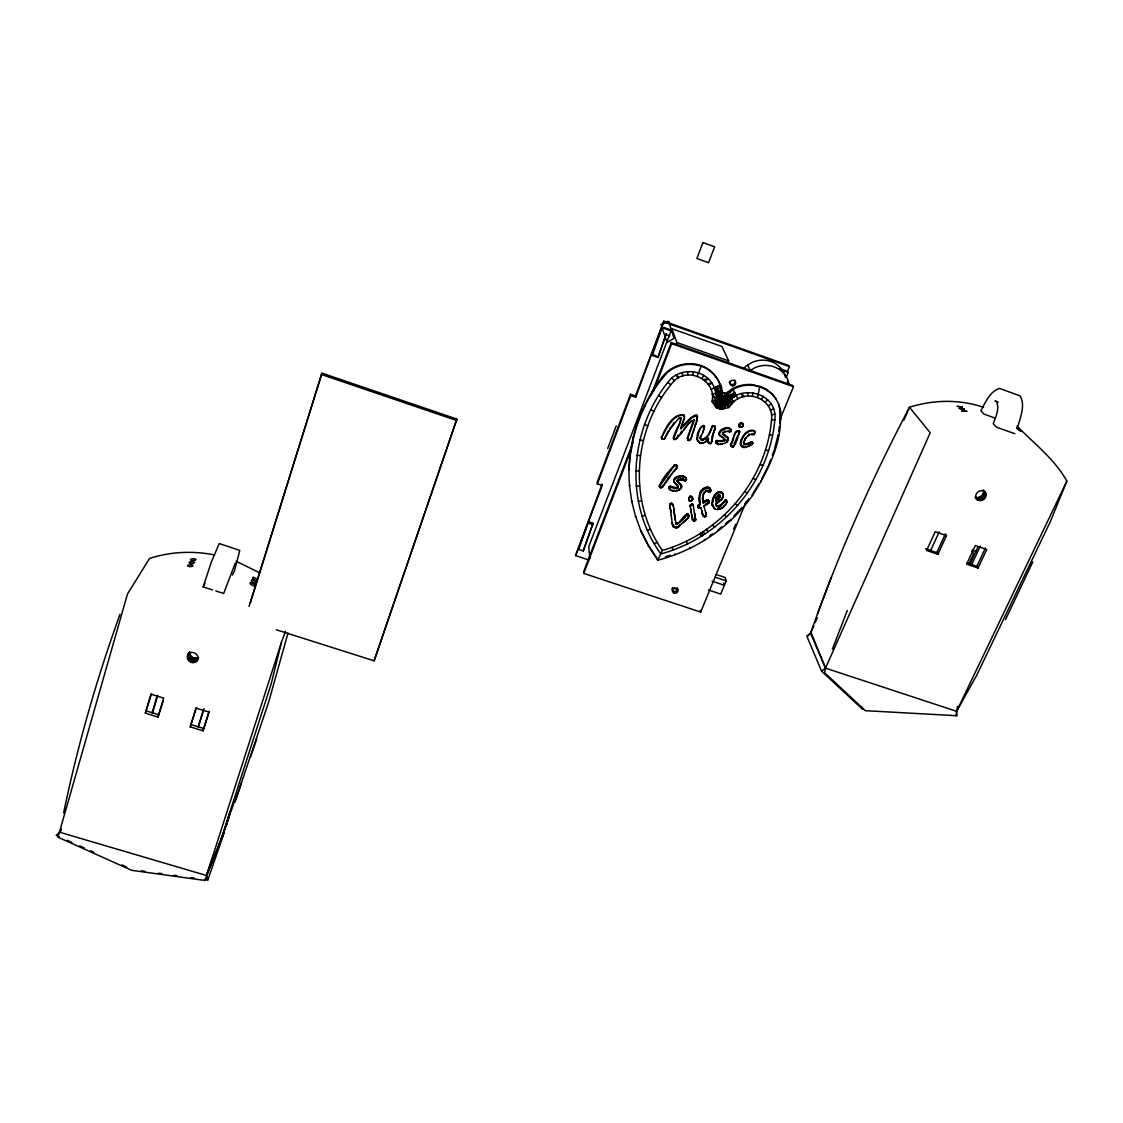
<?xml version="1.0" encoding="UTF-8"?>
<svg xmlns="http://www.w3.org/2000/svg" width="1123" height="1123" viewBox="0 0 1123 1123"><rect width="100%" height="100%" fill="white"/><g stroke="black" fill="none" stroke-linecap="round" stroke-linejoin="round"><path stroke-width="1.5" d="M708.094 442.055L708.388 438.293L708.346 442.771M724.644 439.205L722.033 440.679L716.544 440.623L716.095 443.066L718.538 444.568L724.686 443.36L726.497 442.364L727.901 437.745C717.962 433.506 725.43 430.488 730.876 431.681L730.596 430.979C731.691 423.989 715.758 429.267 719.548 435.331L719.282 434.629L724.7 439.304M730.876 431.681L730.806 428.846M725.444 405.979C726.974 402.862 723.366 399.718 720.461 399.718L719.661 398.96C715.842 404.743 711.21 401.473 720.769 404.841C727.339 403.845 724.517 410.358 720.868 408.519L724.405 405.754L724.237 402.792C722.552 399.086 716.502 400.672 716.685 404.673L715.197 404.322M628.95 469.049L629.105 469.891C630.424 434.433 643.493 398.833 667.469 372.457C678.404 363.122 694.969 361.62 707.308 369.102A33.578 32.37 -27.6 0 1 720.236 384.866L721.134 399.1L715.618 393.345L712.291 394.117L717.232 400.321L721.134 399.1L714.495 388.46C708.122 368.92 679.443 365.859 667.876 382.297C629.47 430.306 624.093 503.427 660.815 553.906C721.373 537.735 769.353 482.469 774.856 419.735C778.085 392.783 739.72 383.055 725.697 404.28L726.806 403.41L724.209 407.467L716.193 401.122L716.376 407.747L711.968 401.613C717.246 381.09 689.129 366.238 674.249 380.781C633.681 426.403 626.873 499.861 662.359 550.424L657.755 560.209L648.336 545.792L641.233 531.825L635.534 516.187L635.702 517.085L631.645 500.858L631.8 501.742L629.427 485.094L629.582 485.95C625.988 447.108 638.636 407.677 662.331 376.907C672.537 363.515 692.624 359.514 707.013 368.4A33.522 32.328 -27.7 0 1 719.941 384.164L722.468 399.367L725.388 402.02L733.824 401.655C747.82 388.516 774.351 399.858 771.543 419.89C766.223 480.363 720.559 534.001 662.359 550.424M697.158 415.889L692.442 417.279L680.861 428.733L680.65 428.045L690.856 417.644L694.997 415.103L696.934 415.215L697.285 419.637L691.108 438.363L688.764 440.609L687.571 438.63L693.944 421.42L693.705 419.426L693.93 420.1C686.49 422.136 679.303 440.413 673.632 438.911C672.172 433.689 684.595 419.356 679.218 417.784L670.656 428.158L664.634 438.588L662.331 439.163L661.377 437.451L661.812 438.742M673.632 438.911L680.412 421.616L680.903 417.756M688.245 440.37L687.346 437.928L693.761 419.707M700.261 437.689L700.626 435.808L700.499 438.391L700.261 437.689L701.763 440.3C708.374 439.093 710.269 431.485 712.712 426.263L715.084 426.712L715.323 428.467C712.179 431.288 713.105 448.358 708.094 441.578M740.45 443.346C740.913 437.058 747.371 428.06 754.333 430.614L755.189 432.959L753.73 434.98C747.988 430.488 738.274 447.965 748.634 443.978C760.243 439.332 740.857 454.436 740.45 443.346L741.054 445.227L740.759 444.511M740.745 444.048C741.208 437.759 747.679 428.747 754.642 431.302L755.119 431.99M715.323 428.467L714.818 426.024L712.459 425.575C710.017 430.797 708.122 438.391 701.524 439.598L700.429 438.56L700.668 439.261M977.038 499.693L975.129 497.292C979.284 498.766 984.197 495.103 983.79 490.667L985.741 493.039M976.336 498.191C981.193 501.827 988.072 493.867 982.892 490.063C991.412 494.934 979.803 506.024 975.424 497.335L977.572 499.735M738.695 425.42C738.583 423.189 742.303 421.181 742.879 424.129L743.3 425.687L741.868 427.119L739.622 427.203L738.695 425.42L739.622 427.203M742.879 424.129L740.619 423.525L739.145 426.543M704.725 426.852C699.222 424.185 697.945 436.061 697.355 439.809C694.646 429.154 711.252 415.426 700.864 436.51M708.978 501.04C703.981 499.131 701.791 508.944 702.998 496.043C703.545 493.137 706.507 488.898 709.16 492.211L710.747 491.004C711.28 486.427 705.23 486.245 702.872 489.081C696.035 493.067 702.605 502.206 698.338 505.954L698.043 506.698C701.37 509.631 700.822 507.736 697.818 505.911L699.952 503.651M710.747 491.004C706.367 481.627 695.432 497.307 700.134 503.848M743.889 444.062L743.496 442.125L743.805 442.827M731.284 429.997L729.22 428.509L725.851 428.551L720.741 431.176L719.267 434.264L718.959 433.071M697.285 419.637L696.934 415.215M690.842 509.561L690.617 508.775L691.319 512.593L690.126 505.518L692.301 504.016L693.284 505.294L692.751 504.157M692.975 504.943C691.431 503.666 690.14 507.54 690.112 505.785M711.8 504.269L712.965 505.504L711.617 503.623L712.375 501.925C711.589 496.689 719.338 487.41 723.128 494.19L722.117 492.379M711.87 504.409L712.628 502.711C712.726 497.91 716.797 490.484 722.384 493.151M703.124 502.767L702.479 498.163L703.616 493.025L703.854 493.797M676.944 465.792L677.043 467.715C670.726 473.373 667.076 483.634 660.394 487.691C656.955 483.774 672.144 466.48 676.411 464.754L677.043 467.715M752.508 396.138L752.873 392.573M711.645 442.097L712.221 435.794L712.473 436.482M724.574 405.768L724.756 404.182M692.849 375.208L693.326 371.629M691.08 501.237L692.737 499.44L691.993 496.563L690.084 496.268L688.722 498.331L689.101 500.03L691.08 501.237L689.325 500.816L688.722 498.331M724.742 405.782L724.981 404.098M686.504 479.212C684.328 474.664 673.786 476.405 674.067 481.823C672.284 475.661 685.241 473.387 686.504 479.212C684.805 482.918 670.445 475.31 681.493 485.964M691.108 511.807L692.526 519.865L694.281 521.03L695.432 519.079L694.421 512.678M695.095 520.847L695.656 519.612L693.059 504.508M188.931 653.783C194.195 648.897 202.505 658.611 195.486 662.065C189.043 664.984 184.34 655.776 189.927 651.719L188.06 654.751M198.462 658.303C195.051 663.581 185.576 658.246 189.057 652.688M778.688 431.4L779.418 426.501M779.909 423.245L780.541 411.509L778.969 404.898C785.567 436.58 769.03 469.302 752.48 495.538C729.81 527.445 695.572 550.41 657.755 560.209M730.568 444.273C733.642 441.044 733.431 428.425 739.425 431.021C739.257 433.52 733.81 453.917 730.568 444.273L730.862 445.606M730.848 444.975C733.937 441.746 733.726 429.126 739.72 431.709M276.342 629.792L374.127 660.815L456.879 419.061L321.964 373.145L249.011 606.448M715.772 501.111L716.306 497.292L715.772 501.111C721.556 500.254 720.713 491.537 716.572 498.079M719.941 384.164C723.493 384.305 723.409 418.135 715.211 404.996L716.853 404.238M724.77 407.186L725.669 403.101L731.55 398.918L733.824 401.655L728.841 407.509L721.233 409.446M659.482 486.596L674.011 465.919L676.608 465.484L677.155 466.536M709.09 502.711L708.936 501.335L708.739 503.16L703.939 506.333L703.7 505.547L705.791 512.86L705.553 512.06C708.88 519.71 700.401 516.145 701.749 510.712L701.987 511.498L700.822 507.68M955.827 715.856L957.638 706.353M715.519 500.339C717.288 500.198 722.566 494.653 718.453 494.85L718.72 495.622M668.831 487.045L669.055 488.533C669.799 484.462 677.337 491.369 678.138 486.764L674.221 482.006L677.927 486.006C677.141 490.597 669.603 483.704 668.859 487.775C670.529 493.137 681.843 491.86 681.436 485.908M681.282 487.887C683.374 485.08 676.369 480.532 677.183 480.869M723.282 497.138L723.17 494.485L722.342 498.921L715.913 504.03L716.249 505.701L717.625 506.74L719.913 506.305L725.767 500.577C730.09 504.76 715.449 514.545 713.245 506.417L714.453 508.607M714.649 387.786L717.232 400.321L720.461 399.718L720.348 398.918L722.257 399.942L714.649 387.786L721.134 399.1L717.26 386.424L720.096 395.773M63.632 812.94C77.599 745.475 96.592 679.092 119.993 614.295M374.127 660.815L456.879 419.061M683.107 479.605L682.896 478.847L685.044 480.391L686.195 477.977M723.816 408.182L724.896 405.796M726.497 442.364C731.831 438.7 723.015 433.436 722.412 433.689M757.506 397.317L759.794 386.874L753.294 384.712A33.479 31.865 -29.9 0 0 732.659 388.628L726.749 392.643L721.794 397.739L721.612 390.832L722.468 399.367L732.982 389.344A33.536 31.907 -29.9 0 1 753.659 385.428C762.77 386.831 771.29 391.759 776.372 399.549C772.554 393.19 766.391 388.6 759.429 386.158M285.481 631.168L281.368 642.637L271.134 684.047L221.161 839.246L204.891 880.446L131.686 870.311L57.989 837.211L127.503 593.955L149.57 558.44C170.485 551.66 193.072 550.621 214.591 554.959M288.007 632.993L268.72 701.903L234.96 801.976L241.543 782.956M705.946 516.468L706.086 514.278L706.339 515.078M774.477 449.018L778.211 434.657L778.604 435.443M743.159 426.038L742.57 423.441M670.361 508.607L670.164 507.821L670.922 511.891L669.701 504.199L672.031 503.371L673.477 506.262L672.986 504.536M673.182 505.322L671.582 503.904L669.715 505.673L669.519 504.887M661.559 438.152C664.226 429.309 673.056 412.857 683.837 414.963L684.581 418.023L680.861 428.733M683.837 414.963L684.061 415.636C673.239 413.278 666.093 429.449 661.545 437.493L661.363 436.791M227.674 819.958L226.355 824.703L234.693 800.671M228.559 816.786L229.878 812.027M145.344 713.147L150.959 694.182L163.649 698.099L157.992 717.021L145.344 713.147L151.591 693.593M152.167 712.684L157.318 695.362M152.391 713.316L157.669 695.558M157.992 717.021L163.298 700.64M228.783 816.632L226.355 824.703L229.976 813.263M702.928 432.088L704.486 426.179M716.095 443.066C715.842 438.812 726.384 444.175 724.433 438.602L724.911 439.907M190.236 726.89L196.006 708.08L208.85 712.052L203.038 730.82L190.236 726.89L196.483 707.448M198.181 726.792L203.488 709.61M198.35 727.044L204.035 708.655M1018.112 425.729C1020.667 416.366 1025.425 405.052 1020.091 395.886L999.484 388.404C989.686 391.548 985.433 402.525 980.884 410.836L984.029 414.12L995.343 418.163M212.626 589.94L203.137 586.922L211.321 562.104L219.238 543.546L239.789 550.424L234.609 570.456L232.419 575.06M203.038 730.82L209.299 711.406M250.359 602.854L321.964 373.145M688.946 499.103L690.308 497.04L692.217 497.335M752.129 434.882L751.806 434.18L754.123 433.815L754.81 431.302M716.249 505.701L715.997 504.915L718.425 505.926L721.036 504.704L725.5 499.791L726.497 500.339L726.567 503.23M281.368 642.637L206.52 875.519L207.825 879.969L204.414 879.506M59.28 836.733L56.15 835.315L59.8 832.269L206.52 875.519L222.157 837.253L226.228 824.633M222.157 837.253L227.871 820.001M229.274 815.663L228.376 818.428L229.401 815.705M688.301 517.984L688.722 515.26L687.781 518.587L676.93 527.852L673.561 527.178L672.045 522.827L672.958 526.35M207.825 879.969L224.109 832.971M250.443 757.225L256.746 739.018M212.275 859.039L206.52 875.519L212.163 859.376M681.212 426.459L684.019 418.528L684.244 419.202M983.594 407.354C959.758 399.184 933.41 399.591 909.49 407.284C871.35 479.774 838.053 554.86 810.96 632.179L825.503 668.143L824.577 672.677L865.342 710.677L957.105 715.744L956.614 711.322L1066.85 481.093C1054.665 459.153 1034.255 443.669 1016.947 425.982M768.862 464.487L770.603 459.869M772.329 455.236L774.07 450.618L774.449 451.418M607.697 448.512L616.26 425.842M630.522 394.285L630.789 395.493L635.73 397.219L635.45 395.998L630.522 394.285L597.183 482.455L597.352 483.887L602.223 485.529L575.622 555.604L588.789 559.984M597.352 483.887L630.789 395.493M635.45 395.998L663.847 321.136L788.739 365.48L789.427 366.631L787.518 371.306L788.206 372.471L786.268 377.216M635.73 397.219L663.847 321.136M578.724 549.4L588.508 521.732L593.056 523.262L583.272 550.916L578.724 549.4L578.612 547.827M657.994 357.465L666.276 333.699L657.994 357.465L652.323 355.458L662.402 326.947L672.073 330.373M817.502 613.846L831.483 576.941M217.539 848.398L224.193 830.95M593.056 523.262L583.272 550.916M727.971 362.575L728.659 360.834L721.921 346.488L671.877 328.73L588.733 546.662L589.856 558.636M750.515 444.89C756.411 438.391 745.925 445.789 743.594 443.36M633.091 442.392L583.623 571.705L583.763 573.404L700.668 612.077L746.079 501.827M651.242 394.917L671.287 342.543L792.74 385.484L793.484 386.719L780.12 419.146M583.763 573.404L631.772 447.951M653.6 390.93L671.68 343.68L671.287 342.543M676.2 344.284L676.874 342.515L671.877 328.73M832.452 649.01L847.304 610.449M719.548 407.467L721.808 401.781L723.507 403.325C724.012 413.25 711.715 401.866 721.808 401.781M1066.85 481.093L1050.202 521.956L976.631 675.4L956.614 711.322L825.503 668.143L810.525 633.175L813.768 625.778M733.6 529.2L735.593 524.329M690.392 439.781L690.884 437.661L691.108 438.363M715.969 574.429L725.177 577.503L726.202 580.872L720.713 594.081L708.416 589.982M815.172 622.577L817.277 617.776M903.889 420.072L909.49 407.284L930.209 432.776L825.503 668.143L821.559 671.147L862.394 709.146M734.021 444.006L737.993 434.994M930.658 550.537L939.179 531.867M937.916 554.313L936.807 552.642L945.341 533.986L946.478 535.615L937.916 554.313L926.657 550.452L935.192 531.726L946.478 535.615M1032.837 561.795L1005.478 619.699M697.313 376.177L701.328 365.691M968.644 564.336L973.655 553.583L971.76 550.944M970.061 563.928L978.049 546.789M195.486 662.065L196.469 659.987M196.623 661.349L197.592 659.271M971.662 564.574L980.295 546.045M978.035 568.041L966.636 564.125L975.283 545.553L986.724 549.498L978.035 568.041L976.828 566.343L985.475 547.842M194.167 662.472L195.149 660.394M195.43 661.363L196.946 658.12L198.518 657.629M710.494 490.232L710.438 491.649M192.763 662.556L193.746 660.464M194.251 660.366L195.276 658.204L196.946 658.12M191.345 662.289L193.591 657.896L195.276 658.204M187.513 655.93L189.015 653.375L192.033 657.194L190.489 660.436L192.061 661.138M190.04 661.7L191.036 659.608M188.917 660.829L189.913 658.752M188.046 659.748L189.043 657.657M189.141 659.398L190.685 656.155M187.33 657.208L188.327 655.13M187.513 658.513L188.51 656.422M188.103 658.092L189.661 654.863M732.659 388.628L723.675 399.985L736.098 395.31L724.574 399.311L735.06 393.317L723.675 399.985L722.384 399.17L720.236 384.866L711.112 389.442M716.797 407.93L720.769 404.841L724.096 400.237M761.689 479.296L768.286 466.031M745.883 438.349L745.588 437.647L744.437 440.89M203.137 586.922L204.99 583.286M668.536 431.541L668.339 430.853L664.634 438.588M715.604 402.539L717.148 400.125L717.176 401.22L716.671 400.616M235.24 563.142L223.688 593.477L215.784 590.951M732.912 446.996L733.361 445.522L733.642 446.224M761.492 399.325L763.331 396.251M678.489 435.78L678.278 435.078L676.846 438.391M753.014 493.278L759.19 483.55M701.945 378.381L703.882 375.349M662.317 487.438L663.749 484.56L663.932 485.318M723.086 406.779L723.83 405.67M720.461 399.718C720.362 409.221 724.532 411.818 716.993 406.133C715.688 401.922 721.935 398.791 724.012 402.96L724.054 405.712L722.047 407.649L724.293 405.754M708.248 442.504L711.491 442.602M671.217 427.358L674.137 422.459M668.466 478.342L668.269 477.584L666.922 480.419M705.441 505.21L705.202 504.424L708.838 501.925M674.698 470.832L676.313 467.898L676.509 468.642M744.998 503.722L749.083 498.542M729.276 401.262L731.55 398.918L724.672 400.883L722.384 399.17L727.058 393.359L732.982 389.344L737.951 398.862M727.606 404.912L728.841 407.509L725.781 404.659L726.735 403.55L725.29 401.809C722.805 404.182 714.186 409.263 715.197 403.648L715.87 404.519M691.993 421.42L691.754 420.746L687.388 424.761L683.753 429.73M724.77 398.483L732.982 389.344L722.384 399.17M765.254 402.273L767.641 399.634M807.774 636.208L810.525 633.175L806.791 636.053L821.559 671.147M679.864 488.617L680.594 488.842M688.511 514.657C686.251 513.688 679.134 526.252 675.835 523.318C680.426 525.227 685.83 509.323 688.946 516.061M733.937 515.892L741.952 507.596L742.275 508.494M722.103 398.468L726.749 392.643M705.174 442.027L708.22 438.321L708.473 439.023C706.002 443.388 698.141 445.719 697.116 439.107M684.075 521.142L684.918 520.342L685.128 521.142M686.546 518.756L687.332 519.008M729.178 401.164L731.55 398.918L725.191 399.606M706.564 490.849L705.623 490.484L705.188 491.874M716.685 404.673C720.376 405.08 725.191 404.575 726.988 403.606L725.697 404.448L724.04 403.859M677.927 527.501L680.257 524.778L680.468 525.578M717.934 530.07L721.71 526.884M725.486 523.697L729.248 520.496M722.51 432.411L723.577 432.495M723.886 407.312L721.219 409.123L716.292 407.537M768.258 405.964L771.08 403.873M708.936 385.147L711.785 383.055L707.743 383.898M709.806 535.671L712.515 533.804M725.977 400.335L731.55 398.918L729.206 400.869L731.55 398.918L723.675 399.985L734.639 392.531L724.981 398.876M705.146 380.837L708.276 378.774L703.503 379.574M702.886 501.981L707.869 499.721L709.132 501.518M748.943 371.404L754.628 367.853A25.576 24.341 -33.7 0 1 787.756 379.574L789.034 384.164L787.434 381.413M715.66 503.244L717.148 502.36L717.415 503.146M739.327 426.515L742.64 426.67M723.675 399.985L735.467 394.117L724.574 399.311L735.888 394.917L723.675 399.985L736.098 395.31M770.364 410.218L773.494 408.758M726.862 401.093L731.55 398.918L725.29 401.809M677.45 479.619L679.527 478.889L679.724 479.647M654.133 543.672L657.123 542.367M717.976 508.691L720.096 508.017L720.362 508.817M724.391 431.232L725.865 431.457M722.047 407.649L723.521 407.088M748.016 445.999L749.588 446.224M679.429 418.458L681.128 418.43M668.831 321.824L660.956 324.477L667.062 342.557L674.011 338.29L668.831 321.824L667.259 321.262M723.731 407.972L719.843 409.207L718.818 408.604M647.339 530.238L650.47 529.214M665.42 556.769L670.122 555.281M735.705 396.11L726.258 398.833M725.233 399.311L735.116 396.517M725.065 399.423L733.923 397.317M771.473 414.836L774.758 414.064M702.984 515.738L702.043 511.863L703.18 515.569L705.539 516.777M642.033 516.061L645.29 515.345M688.02 439.669L689.704 440.413M733.824 401.655L725.767 403.311L731.663 403.859M722.117 407.803L719.282 407.916L717.26 406.063M661.629 438.04L663.974 439.205M708.571 491.972L708.318 491.2L709.918 492.071M659.426 486.413L661.672 487.705M638.313 501.321L641.654 500.914M978.582 500.016L980.182 499.932M771.543 419.89L774.856 419.735M741.77 446.224L741.475 445.522L745.967 447.319M636.208 486.147L639.605 486.062M635.758 470.719L639.184 470.972M769.325 434.994L772.554 435.261M141.484 870.816L144.881 871.28M158.497 873.161L161.894 873.638M173.798 875.28L177.209 875.743M190.812 877.625L194.209 878.102M637.008 455.18L640.419 455.77M765.451 450.014L768.581 450.618M721.05 398.89L722.468 399.367M639.956 439.725L643.311 440.651M715.66 441.634L718.538 444.568M673.421 438.209L674.642 439.261M760.032 464.557L763.036 465.455M146.453 710.943L159.059 714.804M191.205 724.658L203.979 728.574M712.459 400.111L716.193 401.122M672.733 587.848L677.66 589.491M712.038 581.181L724.363 585.294L723.689 583.005M588.663 523.248L593.225 524.778M715.407 577.264L726.202 580.872M321.318 374.464L456.654 420.507M925.577 548.782L936.807 552.642M967.001 562.974L976.828 566.343M972.35 550.158L977.024 551.772M721.008 392.362L725.388 393.906M711.968 401.613L715.604 402.89M656.239 355.837L652 354.349L652.323 355.458M722.201 392.25L726.567 393.78M666.641 334.766L669.743 335.875M676.874 342.515L728.659 360.834M671.68 343.68L793.484 386.719M1014.827 433.717L996.578 427.203L993.251 423.75C995.736 416.928 999.821 408.702 996.48 401.585L994.992 400.981L998.263 402.146M664.212 322.175L789.427 366.631M779.587 368.498L787.518 371.306M662.752 328L672.452 331.439M780.26 369.649L788.206 372.471M236.153 561.261L259.287 572.604M725.781 404.659L729.515 406.077L727.83 404.434M644.56 424.522L647.831 425.785M753.14 478.44L755.99 479.647M672.144 523.5L674.277 526.757M192.033 657.194L193.591 657.896M67.113 840.257L71.816 842.362M79.649 845.886L84.351 848.005M90.626 850.827L93.756 852.231M121.958 864.921L126.66 867.04M650.807 409.741L653.951 411.341M984.141 491.579C979.803 488.379 973.22 494.443 976.659 498.865M697.748 440.918L697.509 440.216L700.12 442.546M720.11 436.173L719.843 435.485L723.774 438.012M669.505 489.347L669.308 488.575L671.049 490.498M744.858 491.551L747.511 493.039M714.2 507.807L715.646 509.337M658.639 395.563L661.629 397.472M691.754 515.401L691.529 514.601L693.537 520.875M735.27 503.764L737.713 505.504M1017.017 428.017L1018.772 429.239L1017.101 427.765M667.876 382.297L670.613 384.585M724.489 514.924L726.707 516.903M721.808 395.521L722.791 396.419M728.56 431.358L728.28 430.656L729.374 432.13M730.862 445.55L731.677 446.786M712.656 524.96L714.607 527.15M744.324 396.742L741.601 393.513L742.57 396.952M676.088 375.208L678.362 377.96L676.692 374.801M671.961 378.044L674.249 380.781M984.422 492L985.685 493.516M983.734 492.197L985.98 494.752M984.674 494.499L985.924 496.029M983.257 493.699L985.208 496.085M984.281 495.762L985.531 497.292M982.4 495.075L984.352 497.461L983.172 498.598L981.755 499.44L979.817 497.054M983.566 496.899L984.815 498.444M981.221 496.212L983.832 499.398M981.39 498.556L982.639 500.1M980.084 498.963L981.334 500.507M978.751 499.033L979.986 500.577M977.473 498.766L978.709 500.311M706.255 529.368L708.066 531.656M861.13 706.325L863.222 709.076M703.068 531.572L704.809 533.902M691.993 496.563L692.737 499.44M701.468 532.667L703.18 535.025M700.668 533.214L702.352 535.587M701.945 535.868L700.275 533.495L701.538 536.148M641.233 531.825L641.065 530.898L648.153 544.852L657.559 559.254M712.291 394.117L716.277 401.332M715.59 406.287L716.376 407.747M686.279 541.258L687.655 543.799M699.868 533.762L701.243 536.317M771.698 393.527L772.091 394.257M780.541 411.509L780.948 412.267M766.321 389.302L766.7 390.018M780.639 418.346L781.032 419.104M747.651 365.157L750.389 370.506M775.979 398.819L779.362 405.642M692.526 519.865L692.259 518.91M715.772 387.196L721.134 399.1L716.516 386.817L720.025 396.335M719.661 398.96L715.618 393.345L722.636 408.926M749.49 434.783L749.181 434.082L748.129 435.794M752.508 441.943L752.986 443.122M752.031 441.76L752.354 442.462M752.48 442.897L752.803 443.613M751.568 441.83L751.877 442.532M750.964 442.055L751.273 442.757M751.624 444.034L751.933 444.75M750.262 442.378L750.571 443.08M749.518 442.743L749.827 443.445M748.339 443.262L748.634 443.978M747.104 443.697L747.413 444.413M744.746 438.981L745.04 439.683M745.84 443.978L746.149 444.68M760.945 480.77L761.31 481.613M739.131 430.656L739.79 432.187M744.591 443.992L744.886 444.708M743.454 442.785L743.763 443.487M743.959 443.782L744.254 444.497M741.292 439.402L741.601 440.104M738.948 434.194L739.425 431.021M743.735 446.687L744.03 447.403M740.787 440.763L741.082 441.465M743.159 446.575L743.454 447.291M742.598 446.364L742.893 447.066M740.492 442.027L740.787 442.729M732.477 439.739L732.758 440.441M672.017 547.364L673.098 550.031M733.207 445.761L733.487 446.477M731.466 441.999L731.747 442.701M732.968 446.056L733.249 446.772M752.129 494.667L752.48 495.538M732.182 446.336L732.463 447.052M730.638 443.964L730.862 444.82M727.578 437.072L728.167 438.447M730.582 444.905L731.143 446.252M727.915 438.574L728.181 439.275M727.802 439.023L728.083 439.725M727.62 439.528L727.901 440.23M727.339 440.104L727.62 440.82M726.946 440.763L727.227 441.465M726.553 441.339L726.82 442.041M724.532 439.556L724.798 440.258M724.251 439.907L724.517 440.609M723.689 440.216L723.956 440.918M722.033 440.679L722.3 441.381M722.314 443.388L722.58 444.09M714.818 426.024L715.351 427.4M720.04 440.918L720.306 441.62M720.18 443.81L720.447 444.526M714.804 430.277L714.551 429.59L713.947 432.397M718.159 440.89L718.425 441.592M717.709 440.806L717.976 441.507M717.162 440.595L717.667 441.395M716.909 440.525L717.162 441.227M673.87 481.065L674.418 482.764M716.544 440.623L716.797 441.325M717.358 443.585L717.625 444.301M716.151 440.89L716.404 441.592M713.414 433.731L713.161 433.043L712.894 435.134M715.814 441.255L716.081 441.971M716.474 443.052L716.741 443.767M711.757 438.728L712.01 439.43M711.533 440.595L711.8 441.297M710.578 442.841L710.831 443.557M710.129 443.052L710.368 443.753M709.469 443.066L709.722 443.767M708.669 442.855L708.922 443.571M706.704 439.809L706.943 440.511M697.313 415.777L697.692 417.237M726.399 500.1L726.834 501.321M704.711 438.377L704.963 439.079M726.104 499.749L726.37 500.535M726.595 501.49L726.876 502.276M725.5 499.791L725.767 500.577M723.212 495.44L723.479 496.212M724.672 500.465L724.939 501.237M696.793 420.957L696.569 420.283L696.344 422.332M703.096 439.318L703.335 440.019M721.008 491.776L721.275 492.548M725.079 504.297L725.346 505.083M730.511 519.444L730.82 520.342M723.844 501.588L724.11 502.36M702.282 439.57L702.521 440.272M722.342 498.921L722.075 498.149L720.882 500.549M702.914 442.434L703.152 443.136M719.59 491.692L719.843 492.464M723.1 502.627L723.366 503.399M701.524 439.598L701.763 440.3M723.647 505.799L723.914 506.585M700.822 439.261L701.075 439.963M719.689 494.85L720.292 496.24M695.684 424.382L695.46 423.694L694.884 426.88M701.819 442.715L702.072 443.417M719.338 494.71L719.59 495.482M719.843 496.563L720.096 497.335M722.173 503.694L722.44 504.48M717.85 492.225L718.102 492.983M700.696 442.729L700.934 443.431M747.216 392.46L748.409 396.026M718.987 497.798L719.253 498.57M721.036 504.704L721.303 505.49M721.991 507.02L722.257 507.807M716.811 492.786L717.064 493.559M699.404 442.181L699.643 442.897M717.204 495.833L717.471 496.605M718.888 501.181L719.155 501.967M698.717 441.718L698.955 442.42M715.913 493.516L716.165 494.288M698.211 441.241L698.45 441.957M717.527 499.075L717.794 499.847M719.661 505.518L719.913 506.305M696.976 437.956L697.215 438.658M694 429.604L693.761 428.916L693.116 432.341M718.425 505.926L718.692 506.712M719.155 508.382L719.422 509.182M714.495 495.243L714.747 496.029M715.744 498.921L716.011 499.693M717.372 505.954L717.625 506.74M716.544 505.617L716.797 506.403M713.498 497.194L713.751 497.966M710.045 488.182L710.789 490.218M709.666 487.831L709.918 488.589M692.287 434.854L692.063 434.152L691.6 436.931M712.866 499.117L713.119 499.889M708.641 487.312L708.894 488.084M712.515 500.774L712.754 501.56M712.375 501.925L712.628 502.711M707.56 487.115L707.799 487.873M708.908 491.439L709.16 492.211M684.539 416.703L684.328 416.029L684.356 417.349M711.926 502.416L712.179 503.188M708.08 491.537L707.378 490.302L707.63 491.074M712.221 504.704L712.473 505.476M711.659 502.992L711.912 503.764M690.631 438.307L690.856 439.009M706.353 487.242L706.592 488M706.9 490.021L707.153 490.793M704.977 487.719L705.23 488.477M705.623 490.484L705.862 491.256M708.36 499.833L708.613 500.619M707.869 499.721L708.108 500.507M708.487 502.388L708.739 503.16M688.539 439.907L688.764 440.609M703.854 488.323L704.093 489.095M707.237 499.847L707.49 500.619M687.346 437.928L687.852 439.865M706.535 500.128L706.774 500.9M707.546 502.978L707.799 503.764M702.872 489.081L703.11 489.853M705.609 500.605L705.848 501.391M706.465 503.609L706.718 504.395M676.032 524.118L673.758 508.775L675.134 520.061L674.937 519.247M712.712 504.732L713.498 507.217M704.781 501.125L705.019 501.911M701.285 490.933L701.524 491.706M702.759 495.271L702.998 496.043M703.953 501.644L704.191 502.43M702.479 498.163L702.717 498.935M681.9 431.765L681.689 431.078L680.103 433.815M703.04 502.121L703.279 502.893M700.162 493.165L700.387 493.938M706.1 514.741L706.339 515.541M705.974 515.232L706.213 516.033M699.39 495.622L699.629 496.394M699.264 497.489L699.503 498.261M699.376 499.454L699.601 500.226M704.5 516.145L704.753 516.945M662.331 376.907L662.542 377.623M699.615 501.349L699.854 502.135M703.784 515.99L704.023 516.791M703.18 515.569L703.419 516.369M699.727 504.101L699.966 504.887M700.682 507.428L700.92 508.228M700.191 507.273L700.429 508.059M698.857 504.606L699.082 505.392M699.418 507.399L699.657 508.186M698.099 505.168L698.338 505.954M698.604 507.371L698.843 508.172M698.253 507.189L698.478 507.975M722.861 493.418L723.437 495.257M675.667 438.854L675.878 439.556M692.386 497.082L692.835 498.682M704.374 539.391L704.64 540.331M681.998 372.583L682.981 376.037M711.617 503.623L712.052 505.055M691.347 496.52L691.557 497.292M692.315 500.184L692.091 499.412L691.712 500.83M685.606 477.177L685.816 477.921M686.153 479.016L686.364 479.76M685.914 479.465L686.139 480.209M690.87 496.324L691.094 497.096M690.463 496.226L690.687 496.998M673.982 439.065L674.179 439.767M684.623 476.587L684.848 477.331M670.656 428.158L670.459 427.47L669.785 429.491M673.435 437.619L673.786 439.402M685.521 479.984L685.732 480.742M690.084 496.268L690.308 497.04M692.301 504.016L692.526 504.803M685.044 480.391L685.255 481.149M691.768 504.073L691.993 504.859M689.606 496.619L689.831 497.405M683.57 476.166L683.781 476.91M684.567 480.462L684.777 481.22M689.087 497.166L689.311 497.938M690.224 500.591L690.448 501.377M691.207 504.255L691.431 505.041M695.418 518.812L695.656 519.879M695.376 519.43L695.614 520.244M683.991 480.097L684.202 480.855M695.207 519.781L695.446 520.595M682.489 475.927L682.7 476.671M683.374 479.184L683.879 480.391M689.466 500.311L689.69 501.083M690.603 504.648L690.827 505.434M688.792 499.244L689.325 500.816M690.266 505.111L690.491 505.897M690.126 505.518L690.35 506.305M785.412 377.16L784.57 374.127A25.268 24.06 -34.2 0 0 751.849 362.532L746.234 366.056A25.268 24.06 -34.2 0 0 743.805 368.302M694.056 520.23L694.281 521.03M681.394 475.899L681.605 476.643M681.956 478.679L682.166 479.437M691.908 516.917L692.133 517.717M692.723 519.682L692.947 520.496M680.271 476.054L680.482 476.798M680.777 478.707L680.987 479.451M676.411 464.754L676.608 465.484M679.064 476.334L679.275 477.078M680.875 484.518L681.085 485.276M681.268 486.708L681.479 487.48M675.063 464.599L675.274 465.329M680.243 483.802L680.454 484.56M688.806 515.738L689.017 516.538M688.273 514.278L688.497 515.078M679.597 483.185L679.808 483.943M680.777 487.564L680.987 488.337M687.964 513.997L688.174 514.797M674.418 464.782L674.614 465.512M675.499 468.937L675.695 469.681M678.362 479.212L678.559 479.956M688.539 516.482L688.764 517.282M677.45 476.699L677.646 477.443M687.557 513.885L687.767 514.685M678.811 482.469L679.022 483.227M673.814 465.189L674.011 465.919M687.065 513.997L687.29 514.797M678.011 481.753L678.208 482.511M686.785 514.194L686.995 514.994M686.448 514.502L686.658 515.289M677.323 481.093L677.534 481.837M679.555 489.853L679.359 489.081L679.176 490.091M675.934 477.331L676.13 478.089M676.987 480.616L677.183 481.374M652.631 390.874L652.828 391.604M677.927 486.006L678.208 487.382M677.436 485.29L677.632 486.048M677.815 486.947L678.011 487.705M672.382 467.238L672.579 467.968M673.421 471.337L673.618 472.081M677.464 487.214L677.66 487.986M676.706 484.575L676.902 485.333M674.726 478.145L674.923 478.889M685.774 519.5L685.985 520.3M684.763 516.229L684.988 517.029M675.948 483.915L676.144 484.673M676.86 487.396L677.057 488.154M675.47 483.494L675.667 484.252M677.029 489.895L677.225 490.653M674.053 479.002L674.263 479.76M673.912 479.493L674.109 480.251M674.783 482.806L674.979 483.564M683.795 517.226L684.005 518.026M662.921 438.672L663.117 439.374M670.95 469.147L671.147 469.891M673.842 479.984L674.039 480.742M683.191 517.843L683.402 518.644M671.442 473.667L671.638 474.411M675.176 487.48L675.372 488.252M662.135 438.461L662.331 439.163M670.15 470.172L670.347 470.916M682.616 518.461L682.826 519.261M683.388 521.802L683.598 522.616M689.957 547.322L690.21 548.277M674.839 490.147L675.035 490.919M669.14 471.463L669.336 472.207M673.21 487.284L673.407 488.056M681.198 519.907L681.394 520.721M669.617 476.91L669.434 476.152L669.069 477.598M672.691 490.105L672.888 490.877M668.017 472.923L668.213 473.667M671.414 486.863L671.61 487.621M670.993 486.68L671.189 487.438M670.515 486.343L670.922 487.27M679.597 521.409L679.808 522.223M670.277 486.231L670.473 487.003M666.88 474.411L667.062 475.169M669.912 486.245L670.108 487.003M667.567 478.496L667.75 479.254M669.476 486.427L669.673 487.185M670.038 489.277L670.234 490.049M669.083 486.708L669.266 487.48M678.896 525.943L679.092 526.757M700.219 610.28L700.668 612.077M677.997 522.742L678.194 523.543M665.799 475.857L665.981 476.601M672.579 503.876L672.775 504.662M673.168 505.027L673.954 509.561M672.031 503.371L672.228 504.157M674.109 512.27L674.319 513.071M664.886 477.135L665.083 477.879M671.386 503.132L671.582 503.904M676.551 523.641L676.748 524.441M674.474 515.822L674.67 516.622M665.897 482.02L665.7 481.262L664.928 483.662M676.102 523.655L676.313 524.469M676.734 527.038L676.93 527.852M670.642 503.258L670.838 504.045M670.08 503.637L670.277 504.424M675.99 527.066L676.186 527.88M669.701 504.199L669.898 504.985M675.26 526.926L675.456 527.74M644.504 405.642L644.686 406.386M673.365 526.364L673.561 527.178M662.654 486.203L662.837 486.975M660.829 487.031L660.998 487.789M660.226 486.933L660.394 487.691M659.552 484.954L659.72 485.712M659.468 485.094L659.58 486.006M659.734 486.722L659.903 487.48M674.839 553.793L675.063 554.748M659.299 485.838L659.608 487.171M638.032 421.013L638.201 421.785M681.282 485.206L681.647 486.68M633.26 436.833L633.414 437.619M725.191 404.027L724.588 400.686M648.153 544.852L648.336 545.792M630.228 452.906L630.382 453.72M697.818 505.911L698.211 507.568M723.591 399.774L723.774 400.883M602.223 485.529L602.04 484.097L575.622 555.604M670.726 511.091L671.428 515.99M699.896 503.062L700.191 504.438M671.231 515.19L672.242 523.627M708.88 500.746L709.189 502.121M687.627 371.516L687.894 375.11M720.236 384.866L720.868 395.773M734.709 380.164A2.906 2.779 -33 0 1 732.814 384.529A2.906 2.779 -33 0 1 729.501 381.287M677.323 587.834A2.751 2.569 -12.6 0 1 675.597 591.386A2.751 2.569 -12.6 0 1 672.115 589.435M672.101 588.761A2.751 2.569 -12.6 0 1 672.27 588.101M721.373 395.787A5.264 5.054 -29.8 0 1 723.535 397.317M718.762 404.055L719.955 406.68L722.693 405.431L721.499 402.792L718.762 404.055M719.759 404.462C720.615 408.547 723.212 401.908 719.759 404.462M1020.667 431.12L1016.792 428.214L1020.667 431.12M702.956 242.554L696.878 258.501L708.543 262.712L714.649 246.807L702.956 242.554M61.428 829.195L59.8 832.269L61.414 829.265M966.749 411.355L961.611 410.737L966.749 411.355M964.404 409.081L959.309 408.463L964.404 409.081M962.369 407.031L957.315 406.344L962.369 407.031M191.415 560.265A2.695 0.884 -0.2 0 0 195.893 559.83A2.695 0.884 -0.2 0 0 192.538 558.777A2.695 0.884 -0.2 0 0 191.415 560.265M190.04 563.213A2.709 0.898 -0.2 0 0 194.447 562.679A2.709 0.898 -0.2 0 0 190.868 561.682A2.709 0.898 -0.2 0 0 190.04 563.213M188.552 566.399A2.723 0.898 -0.3 0 0 192.988 565.852A2.723 0.898 -0.3 0 0 189.394 564.855A2.723 0.898 -0.3 0 0 188.552 566.399M253.04 578.598A2.653 0.969 33.7 0 0 256.956 580.563A2.653 0.969 33.7 0 0 254.682 577.727A2.653 0.969 33.7 0 0 253.04 578.598M251.889 581.209A2.667 0.969 33.6 0 0 255.805 583.09A2.667 0.969 33.6 0 0 253.405 580.226A2.667 0.969 33.6 0 0 251.889 581.209M250.513 583.89A2.681 0.983 33.6 0 0 254.444 585.771A2.681 0.983 33.6 0 0 252.043 582.893A2.681 0.983 33.6 0 0 250.513 583.89M732.463 385.821A2.906 2.779 -32.9 0 0 735.537 381.862A2.906 2.779 -32.9 0 0 730.61 381.357A2.906 2.779 -32.9 0 0 732.463 385.821M674.221 593.126A2.751 2.569 -12.5 0 0 677.913 590.207A2.751 2.569 -12.5 0 0 673.477 588.733A2.751 2.569 -12.5 0 0 674.221 593.126"/></g></svg>
